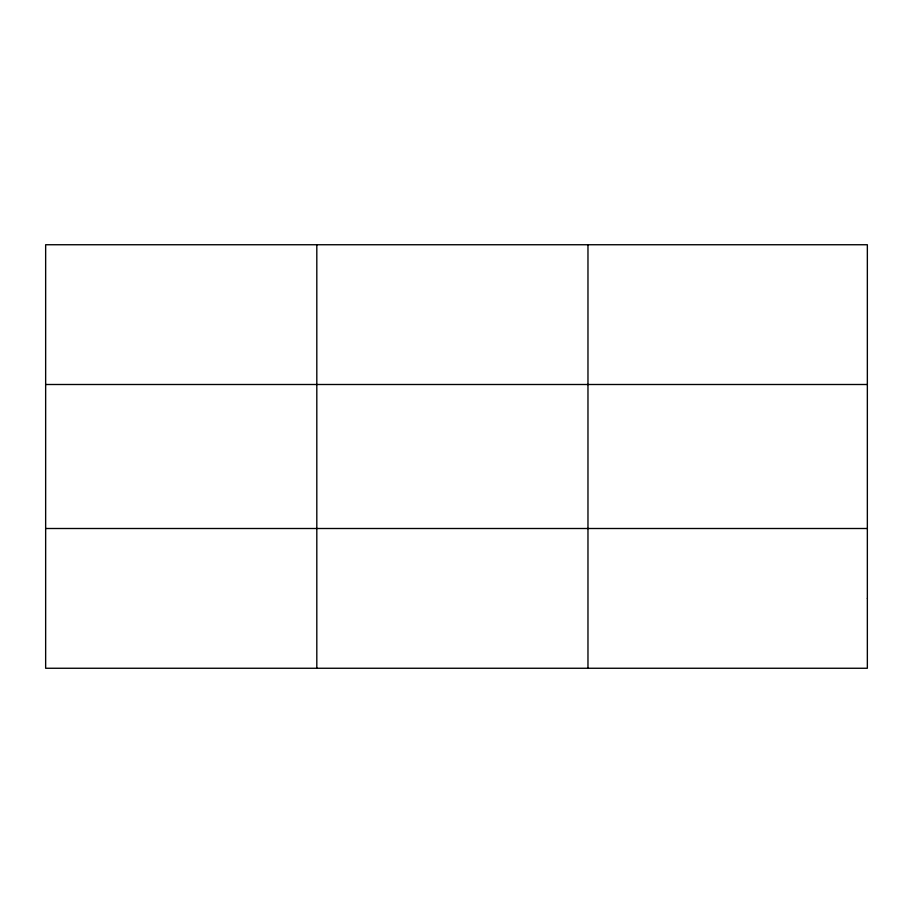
<?xml version="1.0" encoding="UTF-8"?>
<svg xmlns="http://www.w3.org/2000/svg" width="913" height="913" viewBox="0 0 913 913"><rect width="100%" height="100%" fill="white"/><g stroke="black" fill="none" stroke-linecap="round" stroke-linejoin="round"><path stroke-width="1.37" d="M316.811 244.741L316.811 668.259M587.972 244.741L587.972 668.259M45.65 384.499L867.35 384.499M45.65 528.501L867.35 528.501M867.35 598.38L867.35 668.259L45.65 668.259L45.65 244.741L867.35 244.741L867.35 598.38"/></g></svg>
